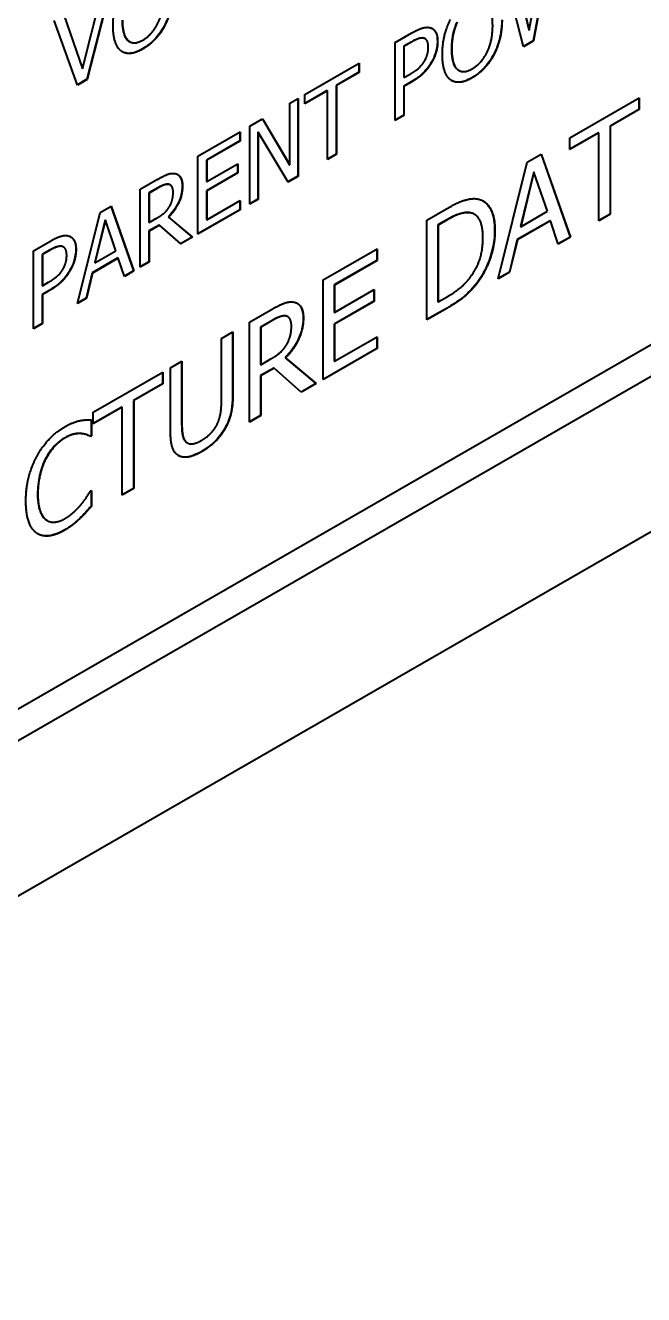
# Model space of a CAD drawing. Header units: inches. Extents: x 6934 to 18973, y 4254 to 7629.
# Drawn here: x 11203.71 to 11216.67, y 6509.18 to 6535.79 of the extents above; entities that cross this region are included whole.
import ezdxf

# ---------------------------------------------------------------- set-up
doc = ezdxf.new("R2010")
doc.units = ezdxf.units.IN
doc.header["$MEASUREMENT"] = 0
doc.layers.add('POWER SUPPLY CASE OUTLINE$0$가시적인 것(ISO)', color=3, linetype='Continuous', lineweight=40, true_color=0x00ff00)
doc.layers.add('POWER SUPPLY CASE OUTLINE$0$가시적인 좁은 것(ISO)', color=3, linetype='Continuous', lineweight=35, true_color=0x00ff00)

msp = doc.modelspace()

# ---------------------------------------------------------------- linework, layer by layer
at = {"layer": 'POWER SUPPLY CASE OUTLINE$0$가시적인 것(ISO)'}
for p, q in [((11195.23, 6516.665), (11267.728, 6558.413)), ((11267.734, 6558.41), (11195.231, 6516.659)), ((11273.904, 6558.045), (11189.051, 6509.182)), ((11194.713, 6515.706), (11268.252, 6558.055)), ((11214.266, 6535.689), (11214.548, 6537.207)), ((11213.978, 6536.879), (11214.26, 6535.693)), ((11213.982, 6536.881), (11214.266, 6535.689)), ((11214.632, 6536.984), (11214.352, 6535.466)), ((11214.637, 6536.98), (11214.358, 6535.463)), ((11214.149, 6535.342), (11213.788, 6536.77)), ((11204.91, 6534.877), (11205.302, 6536.461)), ((11205.486, 6536.567), (11205, 6534.659)), ((11205.493, 6536.571), (11205.006, 6534.656)), ((11204.803, 6534.539), (11204.316, 6535.893)), ((11204.514, 6536.007), (11204.904, 6534.88)), ((11204.518, 6536.01), (11204.91, 6534.877)), ((11211.457, 6535.427), (11211.812, 6535.632)), ((11214.26, 6535.693), (11214.266, 6535.689)), ((11205.889, 6535.451), (11205.895, 6535.448)), ((11211.457, 6533.792), (11211.457, 6535.427)), ((11211.795, 6535.44), (11211.639, 6535.351)), ((11211.639, 6535.351), (11211.645, 6535.347)), ((11211.639, 6535.351), (11211.639, 6534.699)), ((11211.801, 6535.437), (11211.645, 6535.347)), ((11211.645, 6535.347), (11211.645, 6534.695)), ((11212.082, 6535.511), (11212.088, 6535.507)), ((11214.352, 6535.466), (11214.148, 6535.348)), ((11214.358, 6535.463), (11214.149, 6535.342)), ((11214.352, 6535.466), (11214.358, 6535.463)), ((11209.57, 6534.34), (11210.707, 6534.995)), ((11210.701, 6534.992), (11210.701, 6534.805)), ((11210.707, 6534.995), (11210.707, 6534.802)), ((11204.904, 6534.88), (11204.91, 6534.877)), ((11210.701, 6534.805), (11210.226, 6534.532)), ((11210.707, 6534.802), (11210.232, 6534.528)), ((11210.701, 6534.805), (11210.707, 6534.802)), ((11211.645, 6534.695), (11211.773, 6534.769)), ((11212.791, 6534.847), (11212.796, 6534.844)), ((11205, 6534.659), (11204.801, 6534.544)), ((11205.006, 6534.656), (11204.803, 6534.539)), ((11205, 6534.659), (11205.006, 6534.656)), ((11210.226, 6534.532), (11210.226, 6533.09)), ((11210.226, 6534.532), (11210.232, 6534.528)), ((11210.232, 6534.528), (11210.232, 6533.087)), ((11211.639, 6534.699), (11211.645, 6534.695)), ((11211.799, 6534.605), (11211.639, 6534.513)), ((11211.639, 6534.513), (11211.645, 6534.51)), ((11211.639, 6534.513), (11211.639, 6533.904)), ((11211.804, 6534.602), (11211.645, 6534.51)), ((11211.645, 6534.51), (11211.645, 6533.9)), ((11209.252, 6534.158), (11209.428, 6534.259)), ((11209.422, 6534.255), (11209.422, 6532.627)), ((11209.428, 6534.259), (11209.428, 6532.623)), ((11210.038, 6534.423), (11209.57, 6534.153)), ((11210.044, 6534.42), (11209.57, 6534.147)), ((11209.57, 6534.147), (11209.57, 6534.34)), ((11210.038, 6534.423), (11210.044, 6534.42)), ((11210.044, 6532.978), (11210.044, 6534.42)), ((11215.12, 6533.433), (11216.576, 6534.271)), ((11216.57, 6534.267), (11216.57, 6534.026)), ((11216.576, 6534.271), (11216.576, 6534.023)), ((11209.252, 6532.863), (11209.252, 6534.158)), ((11216.57, 6534.026), (11215.963, 6533.677)), ((11216.576, 6534.023), (11215.968, 6533.673)), ((11216.57, 6534.026), (11216.576, 6534.023)), ((11208.416, 6533.676), (11208.683, 6533.83)), ((11208.416, 6532.041), (11208.416, 6533.676)), ((11208.68, 6533.828), (11209.247, 6532.866)), ((11208.683, 6533.83), (11209.252, 6532.863)), ((11211.639, 6533.904), (11211.457, 6533.799)), ((11211.645, 6533.9), (11211.457, 6533.792)), ((11211.639, 6533.904), (11211.645, 6533.9)), ((11215.963, 6533.677), (11215.968, 6533.673)), ((11215.963, 6533.677), (11215.963, 6531.831)), ((11215.968, 6533.673), (11215.968, 6531.828)), ((11207.325, 6533.047), (11208.209, 6533.557)), ((11208.204, 6533.554), (11208.204, 6533.367)), ((11208.209, 6533.557), (11208.209, 6533.364)), ((11208.585, 6533.555), (11208.591, 6533.551)), ((11208.585, 6533.555), (11208.585, 6532.145)), ((11209.217, 6532.502), (11208.591, 6533.551)), ((11208.591, 6533.551), (11208.591, 6532.142)), ((11215.722, 6533.538), (11215.12, 6533.192)), ((11215.728, 6533.535), (11215.12, 6533.185)), ((11215.12, 6533.185), (11215.12, 6533.433)), ((11215.722, 6533.538), (11215.728, 6533.535)), ((11215.728, 6531.689), (11215.728, 6533.535)), ((11208.204, 6533.367), (11207.507, 6532.966)), ((11208.209, 6533.364), (11207.512, 6532.962)), ((11208.204, 6533.367), (11208.209, 6533.364)), ((11207.325, 6531.412), (11207.325, 6533.047)), ((11207.507, 6532.966), (11207.507, 6532.518)), ((11207.507, 6532.966), (11207.512, 6532.962)), ((11207.512, 6532.962), (11207.512, 6532.514)), ((11207.512, 6532.514), (11208.162, 6532.889)), ((11208.157, 6532.885), (11208.157, 6532.698)), ((11208.162, 6532.889), (11208.162, 6532.695)), ((11209.247, 6532.866), (11209.252, 6532.863)), ((11210.226, 6533.09), (11210.044, 6532.985)), ((11210.232, 6533.087), (11210.044, 6532.978)), ((11210.226, 6533.09), (11210.232, 6533.087)), ((11213.617, 6530.474), (11214.227, 6532.918)), ((11214.227, 6532.918), (11214.523, 6533.089)), ((11214.52, 6533.087), (11215.128, 6531.351)), ((11214.523, 6533.089), (11215.134, 6531.347)), ((11208.157, 6532.698), (11207.507, 6532.324)), ((11208.162, 6532.695), (11207.512, 6532.321)), ((11208.157, 6532.698), (11208.162, 6532.695)), ((11209.422, 6532.627), (11209.214, 6532.507)), ((11209.428, 6532.623), (11209.217, 6532.502)), ((11209.422, 6532.627), (11209.428, 6532.623)), ((11214.364, 6532.718), (11214.085, 6531.573)), ((11214.369, 6532.715), (11214.091, 6531.569)), ((11214.364, 6532.718), (11214.369, 6532.715)), ((11214.65, 6531.891), (11214.369, 6532.715)), ((11206.118, 6532.353), (11206.482, 6532.562)), ((11206.118, 6530.717), (11206.118, 6532.353)), ((11206.487, 6532.383), (11206.3, 6532.276)), ((11206.493, 6532.38), (11206.306, 6532.273)), ((11206.742, 6532.446), (11206.747, 6532.443)), ((11207.507, 6532.518), (11207.512, 6532.514)), ((11207.507, 6532.324), (11207.507, 6531.717)), ((11207.507, 6532.324), (11207.512, 6532.321)), ((11207.512, 6532.321), (11207.512, 6531.714)), ((11206.3, 6532.276), (11206.3, 6531.661)), ((11206.3, 6532.276), (11206.306, 6532.273)), ((11206.306, 6532.273), (11206.306, 6531.658)), ((11207.512, 6531.714), (11208.209, 6532.115)), ((11208.204, 6532.112), (11208.204, 6531.925)), ((11208.209, 6532.115), (11208.209, 6531.922)), ((11208.585, 6532.145), (11208.416, 6532.047)), ((11208.591, 6532.142), (11208.416, 6532.041)), ((11208.585, 6532.145), (11208.591, 6532.142)), ((11204.799, 6529.958), (11205.275, 6531.867)), ((11205.275, 6531.867), (11205.507, 6532.001)), ((11205.503, 6531.999), (11205.978, 6530.643)), ((11205.507, 6532.001), (11205.984, 6530.64)), ((11208.204, 6531.925), (11207.325, 6531.419)), ((11208.209, 6531.922), (11207.325, 6531.412)), ((11208.204, 6531.925), (11208.209, 6531.922)), ((11212.124, 6531.707), (11212.536, 6531.944)), ((11213.118, 6531.831), (11213.124, 6531.828)), ((11214.091, 6531.569), (11214.65, 6531.891)), ((11215.963, 6531.831), (11215.728, 6531.696)), ((11215.968, 6531.828), (11215.728, 6531.689)), ((11215.963, 6531.831), (11215.968, 6531.828)), ((11205.381, 6531.712), (11205.163, 6530.817)), ((11205.387, 6531.709), (11205.169, 6530.814)), ((11205.381, 6531.712), (11205.387, 6531.709)), ((11205.605, 6531.065), (11205.387, 6531.709)), ((11206.3, 6531.661), (11206.306, 6531.658)), ((11206.516, 6531.604), (11206.3, 6531.48)), ((11206.306, 6531.658), (11206.471, 6531.753)), ((11206.521, 6531.6), (11206.306, 6531.476)), ((11206.516, 6531.604), (11206.521, 6531.6)), ((11206.968, 6531.207), (11206.521, 6531.6)), ((11206.703, 6531.773), (11207.207, 6531.351)), ((11206.703, 6531.773), (11206.709, 6531.77)), ((11206.709, 6531.77), (11207.212, 6531.348)), ((11207.507, 6531.717), (11207.512, 6531.714)), ((11212.124, 6529.614), (11212.124, 6531.707)), ((11212.542, 6531.713), (11212.358, 6531.608)), ((11212.358, 6531.608), (11212.364, 6531.604)), ((11212.358, 6531.608), (11212.358, 6529.997)), ((11212.547, 6531.71), (11212.364, 6531.604)), ((11212.364, 6531.604), (11212.364, 6529.993)), ((11214.71, 6531.695), (11214.019, 6531.297)), ((11214.716, 6531.692), (11214.025, 6531.294)), ((11214.085, 6531.573), (11214.091, 6531.569)), ((11214.71, 6531.695), (11214.716, 6531.692)), ((11214.88, 6531.201), (11214.716, 6531.692)), ((11203.878, 6531.063), (11204.234, 6531.268)), ((11206.3, 6531.48), (11206.3, 6530.829)), ((11206.3, 6531.48), (11206.306, 6531.476)), ((11206.306, 6531.476), (11206.306, 6530.826)), ((11207.207, 6531.351), (11206.964, 6531.211)), ((11207.212, 6531.348), (11206.968, 6531.207)), ((11207.207, 6531.351), (11207.212, 6531.348)), ((11214.019, 6531.297), (11213.855, 6530.617)), ((11214.025, 6531.294), (11213.86, 6530.614)), ((11214.019, 6531.297), (11214.025, 6531.294)), ((11215.128, 6531.351), (11214.878, 6531.207)), ((11215.134, 6531.347), (11214.88, 6531.201)), ((11215.128, 6531.351), (11215.134, 6531.347)), ((11203.878, 6529.428), (11203.878, 6531.063)), ((11204.217, 6531.076), (11204.061, 6530.986)), ((11204.222, 6531.073), (11204.066, 6530.983)), ((11204.503, 6531.146), (11204.509, 6531.143)), ((11205.169, 6530.814), (11205.605, 6531.065)), ((11209.95, 6530.455), (11211.082, 6531.107)), ((11211.076, 6531.104), (11211.076, 6530.863)), ((11211.082, 6531.107), (11211.082, 6530.859)), ((11204.061, 6530.986), (11204.061, 6530.334)), ((11204.061, 6530.986), (11204.066, 6530.983)), ((11204.066, 6530.983), (11204.066, 6530.331)), ((11205.651, 6530.913), (11205.112, 6530.602)), ((11205.657, 6530.909), (11205.117, 6530.598)), ((11205.163, 6530.817), (11205.169, 6530.814)), ((11205.651, 6530.913), (11205.657, 6530.909)), ((11205.785, 6530.526), (11205.657, 6530.909)), ((11206.3, 6530.829), (11206.118, 6530.724)), ((11206.306, 6530.826), (11206.118, 6530.717)), ((11206.3, 6530.829), (11206.306, 6530.826)), ((11211.076, 6530.863), (11210.184, 6530.349)), ((11211.082, 6530.859), (11210.19, 6530.346)), ((11211.076, 6530.863), (11211.082, 6530.859)), ((11205.112, 6530.602), (11204.983, 6530.071)), ((11205.117, 6530.598), (11204.989, 6530.067)), ((11205.112, 6530.602), (11205.117, 6530.598)), ((11205.978, 6530.643), (11205.784, 6530.532)), ((11205.984, 6530.64), (11205.785, 6530.526)), ((11205.978, 6530.643), (11205.984, 6530.64)), ((11213.86, 6530.614), (11213.617, 6530.474)), ((11213.855, 6530.617), (11213.619, 6530.481)), ((11213.855, 6530.617), (11213.86, 6530.614)), ((11204.061, 6530.334), (11204.066, 6530.331)), ((11204.22, 6530.241), (11204.061, 6530.149)), ((11204.066, 6530.331), (11204.195, 6530.405)), ((11204.226, 6530.237), (11204.066, 6530.146)), ((11209.95, 6528.362), (11209.95, 6530.455)), ((11210.184, 6530.349), (11210.184, 6529.776)), ((11210.184, 6530.349), (11210.19, 6530.346)), ((11210.19, 6530.346), (11210.19, 6529.773)), ((11210.19, 6529.773), (11211.022, 6530.252)), ((11211.016, 6530.248), (11211.016, 6530.007)), ((11211.022, 6530.252), (11211.022, 6530.004)), ((11213.176, 6530.394), (11213.181, 6530.391)), ((11204.061, 6530.149), (11204.061, 6529.539)), ((11204.061, 6530.149), (11204.066, 6530.146)), ((11204.066, 6530.146), (11204.066, 6529.536)), ((11204.989, 6530.067), (11204.799, 6529.958)), ((11204.983, 6530.071), (11204.801, 6529.965)), ((11204.983, 6530.071), (11204.989, 6530.067)), ((11211.016, 6530.007), (11210.184, 6529.528)), ((11211.022, 6530.004), (11210.19, 6529.525)), ((11211.016, 6530.007), (11211.022, 6530.004)), ((11212.358, 6529.997), (11212.364, 6529.993)), ((11212.364, 6529.993), (11212.547, 6530.099)), ((11208.405, 6529.565), (11208.871, 6529.834)), ((11209.205, 6529.684), (11209.211, 6529.681)), ((11210.184, 6529.776), (11210.19, 6529.773)), ((11212.534, 6529.857), (11212.124, 6529.62)), ((11212.54, 6529.854), (11212.124, 6529.614)), ((11204.061, 6529.539), (11203.878, 6529.434)), ((11204.066, 6529.536), (11203.878, 6529.428)), ((11204.061, 6529.539), (11204.066, 6529.536)), ((11208.405, 6527.472), (11208.405, 6529.565)), ((11208.879, 6529.604), (11208.64, 6529.466)), ((11208.64, 6529.466), (11208.64, 6528.679)), ((11208.64, 6529.466), (11208.645, 6529.463)), ((11208.885, 6529.601), (11208.645, 6529.463)), ((11208.645, 6529.463), (11208.645, 6528.676)), ((11210.184, 6529.528), (11210.184, 6528.751)), ((11210.184, 6529.528), (11210.19, 6529.525)), ((11210.19, 6529.525), (11210.19, 6528.748)), ((11207.82, 6529.228), (11208.06, 6529.367)), ((11207.82, 6527.916), (11207.82, 6529.228)), ((11208.054, 6529.364), (11208.054, 6528.064)), ((11208.06, 6529.367), (11208.06, 6528.061)), ((11210.19, 6528.748), (11211.082, 6529.262)), ((11211.076, 6529.258), (11211.076, 6529.017)), ((11211.082, 6529.262), (11211.082, 6529.014)), ((11211.076, 6529.017), (11209.95, 6528.368)), ((11211.082, 6529.014), (11209.95, 6528.362)), ((11211.076, 6529.017), (11211.082, 6529.014)), ((11206.75, 6528.612), (11206.991, 6528.751)), ((11206.75, 6527.307), (11206.75, 6528.612)), ((11206.985, 6528.748), (11206.985, 6527.448)), ((11206.991, 6528.751), (11206.991, 6527.445)), ((11208.64, 6528.679), (11208.645, 6528.676)), ((11208.916, 6528.606), (11208.64, 6528.447)), ((11208.645, 6528.676), (11208.857, 6528.798)), ((11208.921, 6528.603), (11208.645, 6528.444)), ((11208.916, 6528.606), (11208.921, 6528.603)), ((11209.493, 6528.099), (11208.921, 6528.603)), ((11209.156, 6528.822), (11209.8, 6528.282)), ((11209.156, 6528.822), (11209.162, 6528.819)), ((11209.162, 6528.819), (11209.806, 6528.279)), ((11210.184, 6528.751), (11210.19, 6528.748)), ((11205.134, 6527.682), (11206.589, 6528.52)), ((11206.583, 6528.516), (11206.583, 6528.275)), ((11206.589, 6528.52), (11206.589, 6528.272)), ((11208.64, 6528.447), (11208.64, 6527.614)), ((11208.64, 6528.447), (11208.645, 6528.444)), ((11208.645, 6528.444), (11208.645, 6527.611)), ((11206.583, 6528.275), (11205.976, 6527.925)), ((11206.589, 6528.272), (11205.981, 6527.922)), ((11206.583, 6528.275), (11206.589, 6528.272)), ((11209.8, 6528.282), (11209.489, 6528.103)), ((11209.806, 6528.279), (11209.493, 6528.099)), ((11209.8, 6528.282), (11209.806, 6528.279)), ((11205.976, 6527.925), (11205.976, 6526.08)), ((11205.976, 6527.925), (11205.981, 6527.922)), ((11205.981, 6527.922), (11205.981, 6526.077)), ((11205.735, 6527.787), (11205.134, 6527.44)), ((11205.741, 6527.784), (11205.134, 6527.434)), ((11205.134, 6527.434), (11205.134, 6527.682)), ((11205.735, 6527.787), (11205.741, 6527.784)), ((11205.741, 6525.938), (11205.741, 6527.784)), ((11208.64, 6527.614), (11208.405, 6527.479)), ((11208.645, 6527.611), (11208.405, 6527.472)), ((11208.64, 6527.614), (11208.645, 6527.611)), ((11205.088, 6527.52), (11205.088, 6527.187)), ((11205.094, 6527.52), (11205.094, 6527.184)), ((11205.088, 6527.187), (11205.069, 6527.176)), ((11205.069, 6527.176), (11205.075, 6527.173)), ((11205.094, 6527.184), (11205.075, 6527.173)), ((11205.088, 6527.187), (11205.094, 6527.184)), ((11207.101, 6527.038), (11207.107, 6527.035)), ((11206.919, 6526.771), (11206.923, 6526.768)), ((11205.076, 6526.031), (11205.094, 6526.041)), ((11205.088, 6526.037), (11205.088, 6525.712)), ((11205.094, 6526.041), (11205.094, 6525.708)), ((11205.976, 6526.08), (11205.741, 6525.945)), ((11205.981, 6526.077), (11205.741, 6525.938)), ((11205.976, 6526.08), (11205.981, 6526.077)), ((11205.088, 6525.712), (11205.094, 6525.708)), ((11204.164, 6525.411), (11204.17, 6525.407)), ((11204.848, 6525.454), (11204.853, 6525.451))]:
    msp.add_line(p, q, dxfattribs=at)
for points, degree in [([(11205.548, 6535.785), (11205.548, 6535.991), (11205.636, 6536.354), (11205.718, 6536.514)], 2), ([(11206.174, 6535.482), (11206.37, 6535.595), (11206.603, 6536.07), (11206.603, 6536.392)], 2), ([(11206.799, 6536.505), (11206.799, 6536.307), (11206.711, 6535.934), (11206.629, 6535.778)], 2), ([(11213.504, 6535.788), (11213.504, 6535.95), (11213.443, 6536.166), (11213.388, 6536.216)], 2), ([(11205.717, 6535.253), (11205.635, 6535.315), (11205.548, 6535.584), (11205.548, 6535.785)], 2), ([(11205.744, 6535.898), (11205.744, 6535.576), (11205.978, 6535.369), (11206.174, 6535.482)], 2), ([(11212.45, 6535.181), (11212.45, 6535.387), (11212.538, 6535.75), (11212.619, 6535.91)], 2), ([(11212.761, 6535.855), (11212.705, 6535.739), (11212.646, 6535.453), (11212.646, 6535.294)], 2), ([(11213.075, 6534.878), (11213.271, 6534.991), (11213.504, 6535.466), (11213.504, 6535.788)], 2), ([(11213.7, 6535.901), (11213.7, 6535.703), (11213.613, 6535.33), (11213.53, 6535.174)], 2), ([(11206.629, 6535.778), (11206.542, 6535.614), (11206.311, 6535.373), (11206.173, 6535.293)], 2), ([(11212.053, 6535.52), (11212.008, 6535.529), (11211.889, 6535.488), (11211.801, 6535.437)], 2), ([(11211.812, 6535.632), (11211.938, 6535.704), (11212.115, 6535.758), (11212.183, 6535.743)], 2), ([(11212.082, 6535.511), (11212.072, 6535.517), (11212.06, 6535.521), (11212.047, 6535.523)], 3), ([(11212.155, 6535.33), (11212.155, 6535.414), (11212.105, 6535.51), (11212.053, 6535.52)], 2), ([(11212.183, 6535.743), (11212.262, 6535.726), (11212.351, 6535.586), (11212.351, 6535.449)], 2), ([(11206.173, 6535.293), (11206.03, 6535.21), (11205.8, 6535.191), (11205.717, 6535.253)], 2), ([(11212.075, 6535.041), (11212.117, 6535.114), (11212.155, 6535.252), (11212.155, 6535.33)], 2), ([(11212.351, 6535.449), (11212.351, 6535.343), (11212.286, 6535.115), (11212.227, 6535.015)], 2), ([(11212.646, 6535.294), (11212.646, 6534.972), (11212.879, 6534.765), (11213.075, 6534.878)], 2), ([(11211.773, 6534.769), (11211.888, 6534.835), (11212.029, 6534.959), (11212.075, 6535.041)], 2), ([(11212.227, 6535.015), (11212.154, 6534.889), (11211.956, 6534.689), (11211.804, 6534.602)], 2), ([(11212.618, 6534.649), (11212.537, 6534.711), (11212.45, 6534.98), (11212.45, 6535.181)], 2), ([(11213.53, 6535.174), (11213.443, 6535.01), (11213.213, 6534.769), (11213.074, 6534.689)], 2), ([(11213.074, 6534.689), (11212.931, 6534.606), (11212.702, 6534.587), (11212.618, 6534.649)], 2), ([(11206.482, 6532.562), (11206.604, 6532.632), (11206.768, 6532.696), (11206.842, 6532.684)], 2), ([(11206.842, 6532.684), (11206.917, 6532.671), (11207.003, 6532.547), (11207.003, 6532.418)], 2), ([(11206.717, 6532.454), (11206.677, 6532.461), (11206.57, 6532.425), (11206.493, 6532.38)], 2), ([(11207.003, 6532.418), (11207.003, 6532.239), (11206.844, 6531.906), (11206.709, 6531.77)], 2), ([(11206.742, 6532.446), (11206.732, 6532.451), (11206.722, 6532.455), (11206.711, 6532.457)], 3), ([(11206.807, 6532.288), (11206.807, 6532.36), (11206.763, 6532.445), (11206.717, 6532.454)], 2), ([(11206.726, 6531.985), (11206.768, 6532.054), (11206.807, 6532.203), (11206.807, 6532.288)], 2), ([(11212.536, 6531.944), (11212.791, 6532.091), (11213.081, 6532.17), (11213.184, 6532.151)], 2), ([(11213.184, 6532.151), (11213.359, 6532.118), (11213.551, 6531.786), (11213.551, 6531.481)], 2), ([(11206.471, 6531.753), (11206.552, 6531.8), (11206.682, 6531.907), (11206.726, 6531.985)], 2), ([(11213.026, 6531.86), (11212.929, 6531.87), (11212.71, 6531.804), (11212.547, 6531.71)], 2), ([(11213.118, 6531.831), (11213.089, 6531.848), (11213.056, 6531.858), (11213.02, 6531.863)], 3), ([(11213.3, 6531.34), (11213.3, 6531.58), (11213.162, 6531.842), (11213.026, 6531.86)], 2), ([(11204.234, 6531.268), (11204.36, 6531.34), (11204.536, 6531.394), (11204.604, 6531.379)], 2), ([(11204.604, 6531.379), (11204.683, 6531.362), (11204.772, 6531.221), (11204.772, 6531.085)], 2), ([(11213.048, 6530.526), (11213.174, 6530.697), (11213.3, 6531.095), (11213.3, 6531.34)], 2), ([(11213.551, 6531.481), (11213.551, 6531.194), (11213.35, 6530.617), (11213.181, 6530.391)], 2), ([(11204.474, 6531.156), (11204.43, 6531.164), (11204.31, 6531.124), (11204.222, 6531.073)], 2), ([(11204.503, 6531.146), (11204.493, 6531.152), (11204.481, 6531.157), (11204.469, 6531.159)], 3), ([(11204.576, 6530.965), (11204.576, 6531.05), (11204.526, 6531.146), (11204.474, 6531.156)], 2), ([(11204.772, 6531.085), (11204.772, 6530.979), (11204.707, 6530.75), (11204.649, 6530.651)], 2), ([(11204.496, 6530.677), (11204.539, 6530.75), (11204.576, 6530.887), (11204.576, 6530.965)], 2), ([(11204.195, 6530.405), (11204.309, 6530.471), (11204.45, 6530.595), (11204.496, 6530.677)], 2), ([(11204.649, 6530.651), (11204.575, 6530.525), (11204.377, 6530.324), (11204.226, 6530.237)], 2), ([(11212.547, 6530.099), (11212.707, 6530.191), (11212.949, 6530.39), (11213.048, 6530.526)], 2), ([(11213.181, 6530.391), (11213.043, 6530.211), (11212.76, 6529.98), (11212.54, 6529.854)], 2), ([(11208.871, 6529.834), (11209.027, 6529.924), (11209.237, 6530.005), (11209.332, 6529.989)], 2), ([(11209.332, 6529.989), (11209.427, 6529.973), (11209.537, 6529.814), (11209.537, 6529.649)], 2), ([(11209.172, 6529.695), (11209.121, 6529.705), (11208.984, 6529.658), (11208.885, 6529.601)], 2), ([(11209.205, 6529.684), (11209.193, 6529.691), (11209.18, 6529.695), (11209.166, 6529.698)], 3), ([(11209.286, 6529.483), (11209.286, 6529.574), (11209.231, 6529.683), (11209.172, 6529.695)], 2), ([(11209.537, 6529.649), (11209.537, 6529.42), (11209.335, 6528.993), (11209.162, 6528.819)], 2), ([(11209.184, 6529.095), (11209.237, 6529.183), (11209.286, 6529.374), (11209.286, 6529.483)], 2), ([(11208.857, 6528.798), (11208.961, 6528.858), (11209.127, 6528.996), (11209.184, 6529.095)], 2), ([(11207.742, 6527.455), (11207.787, 6527.561), (11207.82, 6527.775), (11207.82, 6527.916)], 2), ([(11208.06, 6528.061), (11208.06, 6527.842), (11207.984, 6527.486), (11207.887, 6527.323)], 2), ([(11203.947, 6526.747), (11204.055, 6526.95), (11204.352, 6527.269), (11204.535, 6527.374)], 2), ([(11204.535, 6527.374), (11204.626, 6527.427), (11204.786, 6527.488), (11204.853, 6527.503)], 2), ([(11204.853, 6527.503), (11204.912, 6527.515), (11205.034, 6527.522), (11205.094, 6527.52)], 2), ([(11206.923, 6526.768), (11206.828, 6526.822), (11206.75, 6527.083), (11206.75, 6527.307)], 2), ([(11206.991, 6527.445), (11206.991, 6527.299), (11207.023, 6527.121), (11207.068, 6527.068)], 2), ([(11207.404, 6527.09), (11207.517, 6527.155), (11207.693, 6527.343), (11207.742, 6527.455)], 2), ([(11207.887, 6527.323), (11207.8, 6527.175), (11207.572, 6526.949), (11207.404, 6526.852)], 2), ([(11204.534, 6527.136), (11204.418, 6527.069), (11204.211, 6526.84), (11204.133, 6526.69)], 2), ([(11204.871, 6527.23), (11204.802, 6527.235), (11204.639, 6527.197), (11204.534, 6527.136)], 2), ([(11205.075, 6527.173), (11205.043, 6527.188), (11204.943, 6527.226), (11204.871, 6527.23)], 2), ([(11207.063, 6527.071), (11207.074, 6527.057), (11207.087, 6527.047), (11207.101, 6527.038)], 3), ([(11207.068, 6527.068), (11207.117, 6527.011), (11207.284, 6527.02), (11207.404, 6527.09)], 2), ([(11203.721, 6525.82), (11203.721, 6526.083), (11203.837, 6526.54), (11203.947, 6526.747)], 2), ([(11207.404, 6526.852), (11207.245, 6526.76), (11207.007, 6526.72), (11206.923, 6526.768)], 2), ([(11204.133, 6526.69), (11204.057, 6526.539), (11203.972, 6526.166), (11203.972, 6525.964)], 2), ([(11203.972, 6525.964), (11203.972, 6525.749), (11204.061, 6525.49), (11204.139, 6525.428)], 2), ([(11204.884, 6525.752), (11204.95, 6525.834), (11205.049, 6525.982), (11205.076, 6526.031)], 2), ([(11203.948, 6525.144), (11203.84, 6525.217), (11203.721, 6525.555), (11203.721, 6525.82)], 2), ([(11204.534, 6525.447), (11204.638, 6525.507), (11204.815, 6525.668), (11204.884, 6525.752)], 2), ([(11205.094, 6525.708), (11205.034, 6525.641), (11204.928, 6525.521), (11204.853, 6525.451)], 2), ([(11204.133, 6525.431), (11204.143, 6525.424), (11204.153, 6525.417), (11204.164, 6525.411)], 3), ([(11204.139, 6525.428), (11204.215, 6525.369), (11204.419, 6525.381), (11204.534, 6525.447)], 2), ([(11204.853, 6525.451), (11204.774, 6525.375), (11204.639, 6525.267), (11204.531, 6525.204)], 2), ([(11204.531, 6525.204), (11204.355, 6525.103), (11204.057, 6525.069), (11203.948, 6525.144)], 2)]:
    msp.add_open_spline(points, degree=degree, dxfattribs=at)
for points, knots in [([(11206.793, 6536.509), (11206.793, 6536.309), (11206.76, 6536.158), (11206.707, 6535.966), (11206.671, 6535.872), (11206.623, 6535.781)], [-0.07947298, -0.07947298, -0.07947298, -0.07947298, -0.03850411, -0.03850411, 0, 0, 0, 0]), ([(11205.738, 6535.901), (11205.738, 6535.831), (11205.743, 6535.763), (11205.762, 6535.646), (11205.777, 6535.596), (11205.827, 6535.494), (11205.863, 6535.466), (11205.889, 6535.451)], [-0.10428566, -0.10428566, -0.10428566, -0.10428566, -0.08816651, -0.08816651, -0.07438287, -0.07438287, -0.05498021, -0.05498021, -0.05498021, -0.05498021]), ([(11206.623, 6535.781), (11206.595, 6535.728), (11206.564, 6535.677), (11206.484, 6535.565), (11206.445, 6535.522), (11206.34, 6535.412), (11206.254, 6535.347), (11206.167, 6535.296)], [-0.07035374, -0.07035374, -0.07035374, -0.07035374, -0.05988371, -0.05988371, -0.04632861, -0.04632861, 0, 0, 0, 0]), ([(11212.756, 6535.858), (11212.714, 6535.773), (11212.687, 6535.685), (11212.656, 6535.533), (11212.64, 6535.432), (11212.64, 6535.297)], [-0.1397911, -0.1397911, -0.1397911, -0.1397911, -0.0615246, -0.0615246, 0, 0, 0, 0]), ([(11213.694, 6535.905), (11213.694, 6535.705), (11213.662, 6535.554), (11213.608, 6535.362), (11213.573, 6535.268), (11213.525, 6535.177)], [-0.07947298, -0.07947298, -0.07947298, -0.07947298, -0.03850411, -0.03850411, 0, 0, 0, 0]), ([(11212.047, 6535.523), (11212.016, 6535.529), (11211.98, 6535.524), (11211.917, 6535.503), (11211.873, 6535.485), (11211.795, 6535.44)], [-0.1003662, -0.1003662, -0.1003662, -0.1003662, -0.0411308, -0.0411308, 0, 0, 0, 0]), ([(11212.237, 6535.723), (11212.244, 6535.718), (11212.252, 6535.713), (11212.278, 6535.691), (11212.3, 6535.667), (11212.338, 6535.58), (11212.345, 6535.518), (11212.345, 6535.452)], [-0.06259459, -0.06259459, -0.06259459, -0.06259459, -0.05359545, -0.05359545, -0.03010076, -0.03010076, 0, 0, 0, 0]), ([(11206.167, 6535.296), (11206.116, 6535.267), (11206.066, 6535.243), (11205.97, 6535.212), (11205.926, 6535.203), (11205.83, 6535.202), (11205.782, 6535.214), (11205.74, 6535.237)], [-0.09093446, -0.09093446, -0.09093446, -0.09093446, -0.06411402, -0.06411402, -0.03908731, -0.03908731, -0.00753045, -0.00753045, -0.00753045, -0.00753045]), ([(11212.345, 6535.452), (11212.345, 6535.414), (11212.342, 6535.373), (11212.326, 6535.278), (11212.314, 6535.234), (11212.284, 6535.142), (11212.257, 6535.079), (11212.222, 6535.018)], [-0.04731315, -0.04731315, -0.04731315, -0.04731315, -0.03810187, -0.03810187, -0.02638759, -0.02638759, 0, 0, 0, 0]), ([(11212.64, 6535.297), (11212.64, 6535.228), (11212.644, 6535.159), (11212.664, 6535.042), (11212.678, 6534.992), (11212.729, 6534.89), (11212.764, 6534.863), (11212.791, 6534.847)], [-0.10428566, -0.10428566, -0.10428566, -0.10428566, -0.08816651, -0.08816651, -0.07438287, -0.07438287, -0.05498021, -0.05498021, -0.05498021, -0.05498021]), ([(11212.222, 6535.018), (11212.197, 6534.976), (11212.171, 6534.937), (11212.102, 6534.847), (11212.068, 6534.811), (11211.975, 6534.718), (11211.887, 6534.656), (11211.799, 6534.605)], [-0.06772752, -0.06772752, -0.06772752, -0.06772752, -0.05894094, -0.05894094, -0.04692487, -0.04692487, 0, 0, 0, 0]), ([(11213.525, 6535.177), (11213.496, 6535.124), (11213.465, 6535.073), (11213.386, 6534.961), (11213.346, 6534.918), (11213.242, 6534.808), (11213.156, 6534.743), (11213.069, 6534.692)], [-0.07035374, -0.07035374, -0.07035374, -0.07035374, -0.05988371, -0.05988371, -0.04632861, -0.04632861, 0, 0, 0, 0]), ([(11213.069, 6534.692), (11213.018, 6534.663), (11212.967, 6534.639), (11212.871, 6534.608), (11212.827, 6534.599), (11212.731, 6534.598), (11212.683, 6534.61), (11212.642, 6534.633)], [-0.09093446, -0.09093446, -0.09093446, -0.09093446, -0.06411402, -0.06411402, -0.03908731, -0.03908731, -0.00753045, -0.00753045, -0.00753045, -0.00753045]), ([(11206.9, 6532.664), (11206.905, 6532.66), (11206.911, 6532.656), (11206.94, 6532.634), (11206.959, 6532.61), (11206.99, 6532.535), (11206.997, 6532.48), (11206.997, 6532.421)], [-0.05042298, -0.05042298, -0.05042298, -0.05042298, -0.04588995, -0.04588995, -0.0266657, -0.0266657, 0, 0, 0, 0]), ([(11206.711, 6532.457), (11206.683, 6532.462), (11206.651, 6532.458), (11206.594, 6532.438), (11206.554, 6532.422), (11206.487, 6532.383)], [-0.08567867, -0.08567867, -0.08567867, -0.08567867, -0.03584693, -0.03584693, 0, 0, 0, 0]), ([(11206.997, 6532.421), (11206.997, 6532.382), (11206.994, 6532.341), (11206.981, 6532.26), (11206.972, 6532.22), (11206.934, 6532.102), (11206.899, 6532.035), (11206.819, 6531.903), (11206.764, 6531.834), (11206.703, 6531.773)], [-0.08383767, -0.08383767, -0.08383767, -0.08383767, -0.07041272, -0.07041272, -0.05799448, -0.05799448, -0.03422864, -0.03422864, 0, 0, 0, 0]), ([(11213.302, 6532.109), (11213.32, 6532.098), (11213.337, 6532.086), (11213.398, 6532.035), (11213.442, 6531.98), (11213.526, 6531.787), (11213.545, 6531.64), (11213.545, 6531.484)], [-0.1370882, -0.1370882, -0.1370882, -0.1370882, -0.1196056, -0.1196056, -0.0717113, -0.0717113, 0, 0, 0, 0]), ([(11213.02, 6531.863), (11212.956, 6531.87), (11212.887, 6531.863), (11212.769, 6531.827), (11212.686, 6531.797), (11212.542, 6531.713)], [-0.2017866, -0.2017866, -0.2017866, -0.2017866, -0.0766771, -0.0766771, 0, 0, 0, 0]), ([(11204.658, 6531.359), (11204.666, 6531.354), (11204.673, 6531.349), (11204.699, 6531.327), (11204.721, 6531.303), (11204.759, 6531.216), (11204.767, 6531.154), (11204.767, 6531.088)], [-0.06259459, -0.06259459, -0.06259459, -0.06259459, -0.05359545, -0.05359545, -0.03010076, -0.03010076, 0, 0, 0, 0]), ([(11213.545, 6531.484), (11213.545, 6531.366), (11213.532, 6531.243), (11213.469, 6530.961), (11213.42, 6530.835), (11213.325, 6530.621), (11213.257, 6530.503), (11213.176, 6530.394)], [-0.1204227, -0.1204227, -0.1204227, -0.1204227, -0.0888324, -0.0888324, -0.0518275, -0.0518275, 0, 0, 0, 0]), ([(11204.469, 6531.159), (11204.437, 6531.165), (11204.402, 6531.16), (11204.339, 6531.138), (11204.294, 6531.121), (11204.217, 6531.076)], [-0.1003662, -0.1003662, -0.1003662, -0.1003662, -0.0411308, -0.0411308, 0, 0, 0, 0]), ([(11204.767, 6531.088), (11204.767, 6531.049), (11204.763, 6531.009), (11204.748, 6530.914), (11204.735, 6530.87), (11204.706, 6530.777), (11204.678, 6530.715), (11204.643, 6530.654)], [-0.04731315, -0.04731315, -0.04731315, -0.04731315, -0.03810187, -0.03810187, -0.02638759, -0.02638759, 0, 0, 0, 0]), ([(11204.643, 6530.654), (11204.619, 6530.612), (11204.592, 6530.572), (11204.524, 6530.483), (11204.489, 6530.447), (11204.397, 6530.353), (11204.308, 6530.292), (11204.22, 6530.241)], [-0.06772752, -0.06772752, -0.06772752, -0.06772752, -0.05894094, -0.05894094, -0.04692487, -0.04692487, 0, 0, 0, 0]), ([(11213.176, 6530.394), (11213.048, 6530.228), (11212.947, 6530.141), (11212.783, 6530.007), (11212.649, 6529.923), (11212.534, 6529.857)], [-0.08806493, -0.08806493, -0.08806493, -0.08806493, -0.0606951, -0.0606951, 0, 0, 0, 0]), ([(11209.406, 6529.963), (11209.414, 6529.959), (11209.422, 6529.954), (11209.459, 6529.924), (11209.483, 6529.894), (11209.523, 6529.798), (11209.532, 6529.727), (11209.532, 6529.653)], [-0.06474212, -0.06474212, -0.06474212, -0.06474212, -0.05873914, -0.05873914, -0.0341321, -0.0341321, 0, 0, 0, 0]), ([(11209.166, 6529.698), (11209.13, 6529.705), (11209.089, 6529.699), (11209.016, 6529.674), (11208.965, 6529.654), (11208.879, 6529.604)], [-0.1096687, -0.1096687, -0.1096687, -0.1096687, -0.0458841, -0.0458841, 0, 0, 0, 0]), ([(11209.532, 6529.653), (11209.532, 6529.602), (11209.528, 6529.55), (11209.512, 6529.446), (11209.5, 6529.395), (11209.451, 6529.244), (11209.407, 6529.158), (11209.304, 6528.988), (11209.234, 6528.9), (11209.156, 6528.822)], [-0.1073122, -0.1073122, -0.1073122, -0.1073122, -0.0901283, -0.0901283, -0.0742329, -0.0742329, -0.0438127, -0.0438127, 0, 0, 0, 0]), ([(11208.054, 6528.064), (11208.054, 6527.981), (11208.05, 6527.892), (11208.024, 6527.683), (11208.002, 6527.606), (11207.965, 6527.488), (11207.929, 6527.406), (11207.881, 6527.327)], [-0.05891965, -0.05891965, -0.05891965, -0.05891965, -0.0485812, -0.0485812, -0.03471851, -0.03471851, 0, 0, 0, 0]), ([(11206.985, 6527.448), (11206.985, 6527.311), (11206.996, 6527.242), (11207.013, 6527.152), (11207.033, 6527.106), (11207.063, 6527.071)], [-0.04684876, -0.04684876, -0.04684876, -0.04684876, -0.02874272, -0.02874272, 0, 0, 0, 0]), ([(11207.881, 6527.327), (11207.853, 6527.278), (11207.822, 6527.231), (11207.746, 6527.132), (11207.708, 6527.092), (11207.593, 6526.978), (11207.492, 6526.909), (11207.399, 6526.855)], [-0.07683026, -0.07683026, -0.07683026, -0.07683026, -0.06461502, -0.06461502, -0.04935421, -0.04935421, 0, 0, 0, 0]), ([(11204.528, 6527.139), (11204.487, 6527.116), (11204.446, 6527.087), (11204.36, 6527.014), (11204.322, 6526.974), (11204.228, 6526.865), (11204.174, 6526.783), (11204.127, 6526.693)], [-0.0713652, -0.0713652, -0.0713652, -0.0713652, -0.05573334, -0.05573334, -0.03780894, -0.03780894, 0, 0, 0, 0]), ([(11204.865, 6527.233), (11204.801, 6527.238), (11204.744, 6527.226), (11204.655, 6527.205), (11204.59, 6527.175), (11204.528, 6527.139)], [-0.04920774, -0.04920774, -0.04920774, -0.04920774, -0.03316817, -0.03316817, 0, 0, 0, 0]), ([(11205.069, 6527.176), (11205.043, 6527.189), (11205.015, 6527.2), (11204.95, 6527.224), (11204.907, 6527.231), (11204.865, 6527.233)], [-0.04455206, -0.04455206, -0.04455206, -0.04455206, -0.0254487, -0.0254487, 0, 0, 0, 0]), ([(11207.399, 6526.855), (11207.342, 6526.823), (11207.284, 6526.794), (11207.178, 6526.755), (11207.13, 6526.743), (11207.022, 6526.734), (11206.967, 6526.744), (11206.919, 6526.771)], [-0.09300289, -0.09300289, -0.09300289, -0.09300289, -0.06272319, -0.06272319, -0.03607752, -0.03607752, -0.0003207, -0.0003207, -0.0003207, -0.0003207]), ([(11204.127, 6526.693), (11204.065, 6526.57), (11204.03, 6526.448), (11203.978, 6526.221), (11203.966, 6526.09), (11203.966, 6525.968)], [-0.09452022, -0.09452022, -0.09452022, -0.09452022, -0.05617578, -0.05617578, 0, 0, 0, 0]), ([(11203.966, 6525.968), (11203.966, 6525.764), (11203.996, 6525.659), (11204.047, 6525.529), (11204.083, 6525.471), (11204.133, 6525.431)], [-0.07772878, -0.07772878, -0.07772878, -0.07772878, -0.04110123, -0.04110123, 0, 0, 0, 0]), ([(11205.088, 6525.712), (11205.051, 6525.67), (11205.013, 6525.627), (11204.935, 6525.539), (11204.89, 6525.494), (11204.848, 6525.454)], [-0.04562963, -0.04562963, -0.04562963, -0.04562963, -0.02357963, -0.02357963, 0, 0, 0, 0]), ([(11204.848, 6525.454), (11204.8, 6525.408), (11204.751, 6525.364), (11204.649, 6525.283), (11204.586, 6525.242), (11204.525, 6525.207)], [-0.06338412, -0.06338412, -0.06338412, -0.06338412, -0.032311, -0.032311, 0, 0, 0, 0]), ([(11204.525, 6525.207), (11204.461, 6525.171), (11204.398, 6525.141), (11204.277, 6525.1), (11204.218, 6525.088), (11204.091, 6525.083), (11204.026, 6525.098), (11203.969, 6525.13)], [-0.1148229, -0.1148229, -0.1148229, -0.1148229, -0.0813332, -0.0813332, -0.0494976, -0.0494976, -0.0068121, -0.0068121, -0.0068121, -0.0068121])]:
    msp.add_open_spline(points, degree=3, knots=knots, dxfattribs=at)
at = {"layer": 'POWER SUPPLY CASE OUTLINE$0$가시적인 좁은 것(ISO)'}
for p, q in [((11206.623, 6535.781), (11206.629, 6535.778)), ((11212.047, 6535.523), (11212.053, 6535.52)), ((11206.167, 6535.296), (11206.173, 6535.293)), ((11211.795, 6535.44), (11211.801, 6535.437)), ((11212.345, 6535.452), (11212.351, 6535.449)), ((11212.64, 6535.297), (11212.646, 6535.294)), ((11212.222, 6535.018), (11212.227, 6535.015)), ((11213.525, 6535.177), (11213.53, 6535.174)), ((11211.799, 6534.605), (11211.804, 6534.602)), ((11213.069, 6534.692), (11213.074, 6534.689)), ((11206.487, 6532.383), (11206.493, 6532.38)), ((11206.711, 6532.457), (11206.717, 6532.454)), ((11206.997, 6532.421), (11207.003, 6532.418)), ((11213.02, 6531.863), (11213.026, 6531.86)), ((11212.542, 6531.713), (11212.547, 6531.71)), ((11213.545, 6531.484), (11213.551, 6531.481)), ((11204.217, 6531.076), (11204.222, 6531.073)), ((11204.469, 6531.159), (11204.474, 6531.156)), ((11204.767, 6531.088), (11204.772, 6531.085)), ((11204.643, 6530.654), (11204.649, 6530.651)), ((11204.22, 6530.241), (11204.226, 6530.237)), ((11209.166, 6529.698), (11209.172, 6529.695)), ((11212.534, 6529.857), (11212.54, 6529.854)), ((11208.879, 6529.604), (11208.885, 6529.601)), ((11209.532, 6529.653), (11209.537, 6529.649)), ((11208.054, 6528.064), (11208.06, 6528.061)), ((11206.985, 6527.448), (11206.991, 6527.445)), ((11207.881, 6527.327), (11207.887, 6527.323)), ((11204.528, 6527.139), (11204.534, 6527.136)), ((11204.865, 6527.233), (11204.871, 6527.23)), ((11207.063, 6527.071), (11207.068, 6527.068)), ((11207.399, 6526.855), (11207.404, 6526.852)), ((11204.127, 6526.693), (11204.133, 6526.69)), ((11203.966, 6525.968), (11203.972, 6525.964)), ((11204.133, 6525.431), (11204.139, 6525.428)), ((11204.525, 6525.207), (11204.531, 6525.204))]:
    msp.add_line(p, q, dxfattribs=at)

doc.saveas('drawing.dxf')
